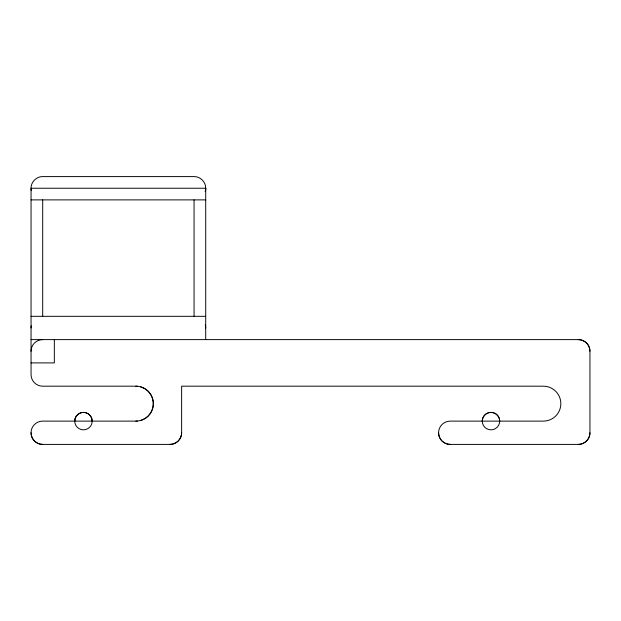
<?xml version="1.0" encoding="UTF-8"?>
<svg xmlns="http://www.w3.org/2000/svg" width="621" height="621" viewBox="0 0 621 621"><rect width="100%" height="100%" fill="white"/><g stroke="black" fill="none" stroke-linecap="round" stroke-linejoin="round"><path stroke-width="0.93" d="M205.706 339.609L205.706 188.241L31.05 188.241L31.05 374.541A11.644 11.644 0 0 0 42.694 386.184L135.844 386.184A17.466 17.466 0 0 1 137.412 386.254M31.05 199.884L205.706 199.884M31.05 316.322L205.706 316.322M31.05 339.609L578.306 339.609A11.644 11.644 0 0 1 589.95 351.253L589.95 432.759A11.644 11.644 0 0 1 578.306 444.403L450.225 444.403A11.644 11.644 0 0 1 438.581 432.759A11.644 11.644 0 0 1 450.225 421.116L543.375 421.116A17.466 17.466 0 0 0 560.841 403.65A17.466 17.466 0 0 0 543.375 386.184L181.627 386.184L181.627 432.759A11.644 11.644 0 0 1 169.983 444.403L42.694 444.403A11.644 11.644 0 0 1 31.05 432.759A11.644 11.644 0 0 1 42.694 421.116L135.844 421.116A17.466 17.466 0 0 0 137.412 421.046M31.05 362.897L54.337 362.897L54.337 339.609M205.706 188.241A11.644 11.644 0 0 1 205.256 191.447A11.644 11.644 0 0 0 205.706 188.241C205.869 182.023 200.28 176.434 194.062 176.597L42.694 176.597C36.476 176.434 30.887 182.023 31.05 188.241A11.644 11.644 0 0 0 31.244 190.36M194.062 199.884L194.062 316.322M42.694 199.884L42.694 316.322M135.844 386.184A17.466 17.466 0 0 1 153.309 403.65A17.466 17.466 0 0 1 135.844 421.116M140.649 386.86A17.466 17.466 0 0 1 140.649 420.44M92.18 421.116A8.733 8.733 0 0 1 79.084 428.676A8.733 8.733 0 0 1 79.084 413.555A8.733 8.733 0 0 1 92.18 421.116A8.733 8.733 0 0 0 83.447 412.383A8.733 8.733 0 0 0 74.714 421.116M482.245 421.116A8.733 8.733 0 0 1 490.978 412.383A8.733 8.733 0 0 1 499.711 421.116A8.733 8.733 0 0 1 486.616 428.676A8.733 8.733 0 0 1 486.616 413.555A8.733 8.733 0 0 1 499.711 421.116M42.694 444.403A11.644 11.644 0 0 1 31.05 432.759M181.627 432.759A11.644 11.644 0 0 1 169.983 444.403M31.05 351.253A11.644 11.644 0 0 1 42.694 339.609M450.225 444.403A11.644 11.644 0 0 1 438.581 432.759M589.95 432.759A11.644 11.644 0 0 1 578.306 444.403M578.306 339.609A11.644 11.644 0 0 1 589.95 351.253M205.256 324.76A11.644 11.644 0 0 1 205.706 327.966M31.05 327.966A11.644 11.644 0 0 1 31.244 325.846"/></g></svg>
